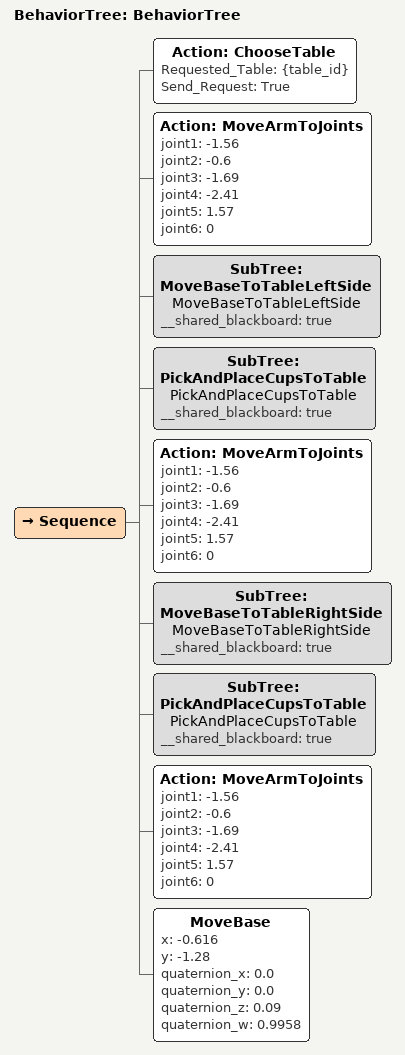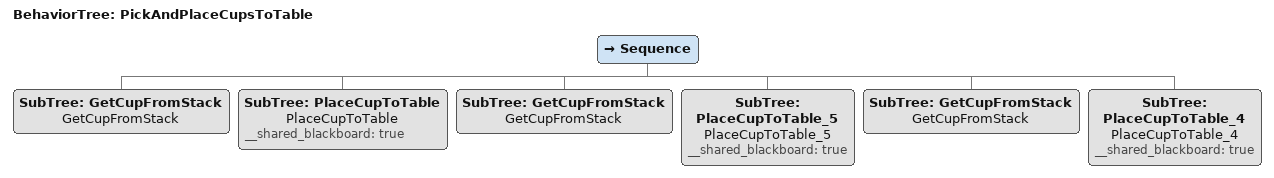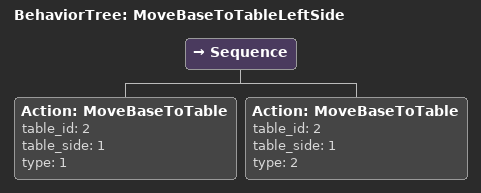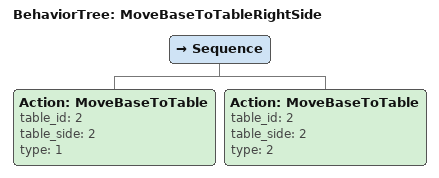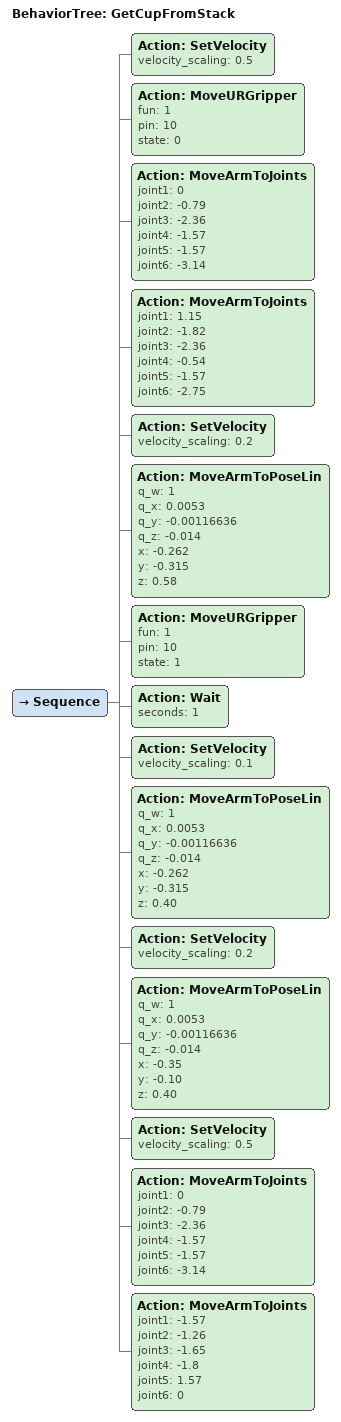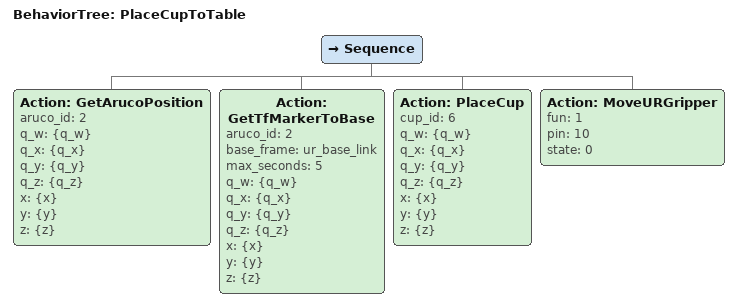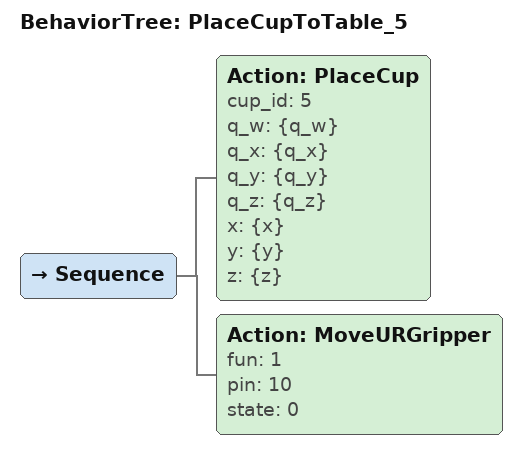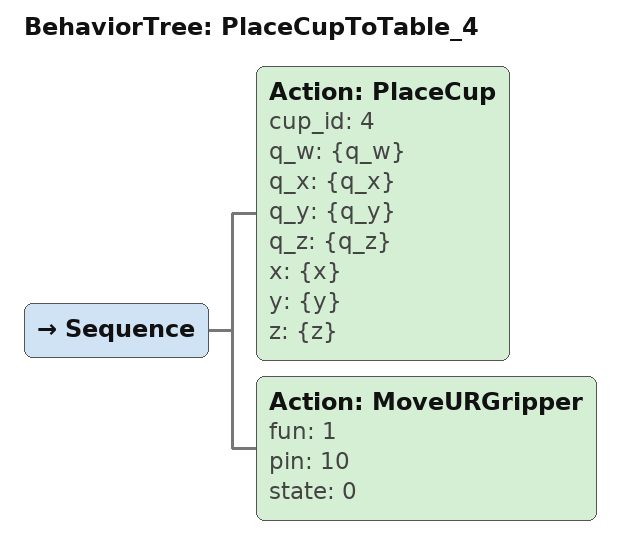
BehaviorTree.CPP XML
<?xml version="1.0"?>
<root main_tree_to_execute="BehaviorTree">
    <BehaviorTree ID="BehaviorTree">
        <Sequence>

            <Action ID="ChooseTable" Requested_Table="{table_id}" Send_Request="True"/>

            <!-- MoveToSafeTravel Pose -->
            <Action ID="MoveArmToJoints" joint1="-1.56" joint2="-0.6" joint3="-1.69" joint4="-2.41" joint5="1.57" joint6="0"/>

            <SubTree ID="MoveBaseToTableLeftSide" name="MoveBaseToTableLeftSide" __shared_blackboard ="true"/>
            <SubTree ID="PickAndPlaceCupsToTable" name="PickAndPlaceCupsToTable" __shared_blackboard ="true"/>

            <!-- MoveToSafeTravel Pose -->
            <Action ID="MoveArmToJoints" joint1="-1.56" joint2="-0.6" joint3="-1.69" joint4="-2.41" joint5="1.57" joint6="0"/>

            <SubTree ID="MoveBaseToTableRightSide" name="MoveBaseToTableRightSide" __shared_blackboard ="true"/>
            <SubTree ID="PickAndPlaceCupsToTable" name="PickAndPlaceCupsToTable" __shared_blackboard ="true"/>

            <!-- MoveToSafeTravel Pose -->
            <Action ID="MoveArmToJoints" joint1="-1.56" joint2="-0.6" joint3="-1.69" joint4="-2.41" joint5="1.57" joint6="0"/>

            <!-- Move To Neobotix Home -->
            <MoveBase x="-0.616" y="-1.28" quaternion_x="0.0" quaternion_y="0.0" quaternion_z="0.09" quaternion_w="0.9958"/>

        </Sequence>
    </BehaviorTree>

    <BehaviorTree ID="PickAndPlaceCupsToTable" name="PickAndPlaceCupsToTable">
         <Sequence>
            <SubTree ID="GetCupFromStack" name="GetCupFromStack"/>
            <SubTree ID="PlaceCupToTable" name="PlaceCupToTable" __shared_blackboard ="true"/>
            <SubTree ID="GetCupFromStack" name="GetCupFromStack"/>
            <SubTree ID="PlaceCupToTable_5" name="PlaceCupToTable_5" __shared_blackboard ="true"/>
            <SubTree ID="GetCupFromStack" name="GetCupFromStack"/>
            <SubTree ID="PlaceCupToTable_4" name="PlaceCupToTable_4" __shared_blackboard ="true"/>
        </Sequence>
    </BehaviorTree>

    <BehaviorTree ID="MoveBaseToTableLeftSide">
        <Sequence>
            <Action ID="MoveBaseToTable" table_id="2" table_side = "1" type="1"/>
            <Action ID="MoveBaseToTable" table_id="2" table_side = "1" type="2"/>
        </Sequence>
    </BehaviorTree>

    <BehaviorTree ID="MoveBaseToTableRightSide">
        <Sequence>
            <Action ID="MoveBaseToTable" table_id="2" table_side = "2" type="1"/>
            <Action ID="MoveBaseToTable" table_id="2" table_side = "2" type="2"/>
        </Sequence>
    </BehaviorTree>

    <BehaviorTree ID="GetCupFromStack">
        <Sequence>
            <Action ID="SetVelocity" velocity_scaling="0.5"/>
            <Action ID="MoveURGripper" fun="1" pin="10" state="0"/>

            <!-- Mid/ Home Pose -->

            <!-- Zwischenpose -->
            <Action ID="MoveArmToJoints" joint1="0" joint2="-0.79" joint3="-2.36" joint4="-1.57" joint5="-1.57" joint6="-3.14"/>

            <!-- Approach cup pose -->
            <Action ID="MoveArmToJoints" joint1="1.15" joint2="-1.82" joint3="-2.36" joint4="-0.54" joint5="-1.57" joint6="-2.75"/>
            <Action ID="SetVelocity" velocity_scaling="0.2"/>

            <!-- Move upwards to get cup -->
            <Action ID="MoveArmToPoseLin" q_w="1" q_x="0.0053" q_y="-0.00116636" q_z="-0.014" x="-0.262" y="-0.315" z="0.58"/>

            <!-- grip cup -->
            <Action ID="MoveURGripper" fun="1" pin="10" state="1"/>
            <Action ID="Wait" seconds="1"/>

            <!-- move down, pull cup from stack -->
            <Action ID="SetVelocity" velocity_scaling="0.1"/>
            <Action ID="MoveArmToPoseLin" q_w="1" q_x="0.0053" q_y="-0.00116636" q_z="-0.014" x="-0.262" y="-0.315" z="0.40"/>

            <!-- Exit cup pose -->
            <Action ID="SetVelocity" velocity_scaling="0.2"/>
            <Action ID="MoveArmToPoseLin" q_w="1" q_x="0.0053" q_y="-0.00116636" q_z="-0.014" x="-0.35" y="-0.10" z="0.40"/>

            <!-- Zwischenpose -->
            <Action ID="SetVelocity" velocity_scaling="0.5"/>
            <Action ID="MoveArmToJoints" joint1="0" joint2="-0.79" joint3="-2.36" joint4="-1.57" joint5="-1.57" joint6="-3.14"/>

            <!--Move To Cam Pose -->
            <Action ID="MoveArmToJoints" joint1="-1.57" joint2="-1.26" joint3="-1.65" joint4="-1.8" joint5="1.57" joint6="0"/>
        </Sequence>
    </BehaviorTree>

    <BehaviorTree ID="PlaceCupToTable">
        <Sequence>
            <Action ID="GetArucoPosition" aruco_id="2" q_w="{q_w}" q_x="{q_x}" q_y="{q_y}" q_z="{q_z}" x="{x}" y="{y}" z="{z}"/>
            <Action ID="GetTfMarkerToBase" aruco_id="2" base_frame="ur_base_link" max_seconds="5" q_w="{q_w}" q_x="{q_x}" q_y="{q_y}" q_z="{q_z}" x="{x}" y="{y}" z="{z}"/>
            <Action ID="PlaceCup" cup_id="6" q_w="{q_w}" q_x="{q_x}" q_y="{q_y}" q_z="{q_z}" x="{x}" y="{y}" z="{z}"/>
            <Action ID="MoveURGripper" fun="1" pin="10" state="0"/>

            <!-- MoveToSafeTravel Pose -->
        </Sequence>
    </BehaviorTree>

    <BehaviorTree ID="PlaceCupToTable_5">
        <Sequence>
            <Action ID="PlaceCup" cup_id="5" q_w="{q_w}" q_x="{q_x}" q_y="{q_y}" q_z="{q_z}" x="{x}" y="{y}" z="{z}"/>
            <Action ID="MoveURGripper" fun="1" pin="10" state="0"/>

            <!-- MoveToSafeTravel Pose -->
        </Sequence>
    </BehaviorTree>

    <BehaviorTree ID="PlaceCupToTable_4">
        <Sequence>
            <Action ID="PlaceCup" cup_id="4" q_w="{q_w}" q_x="{q_x}" q_y="{q_y}" q_z="{q_z}" x="{x}" y="{y}" z="{z}"/>
            <Action ID="MoveURGripper" fun="1" pin="10" state="0"/>

            <!-- MoveToSafeTravel Pose -->
        </Sequence>
    </BehaviorTree>

</root>
